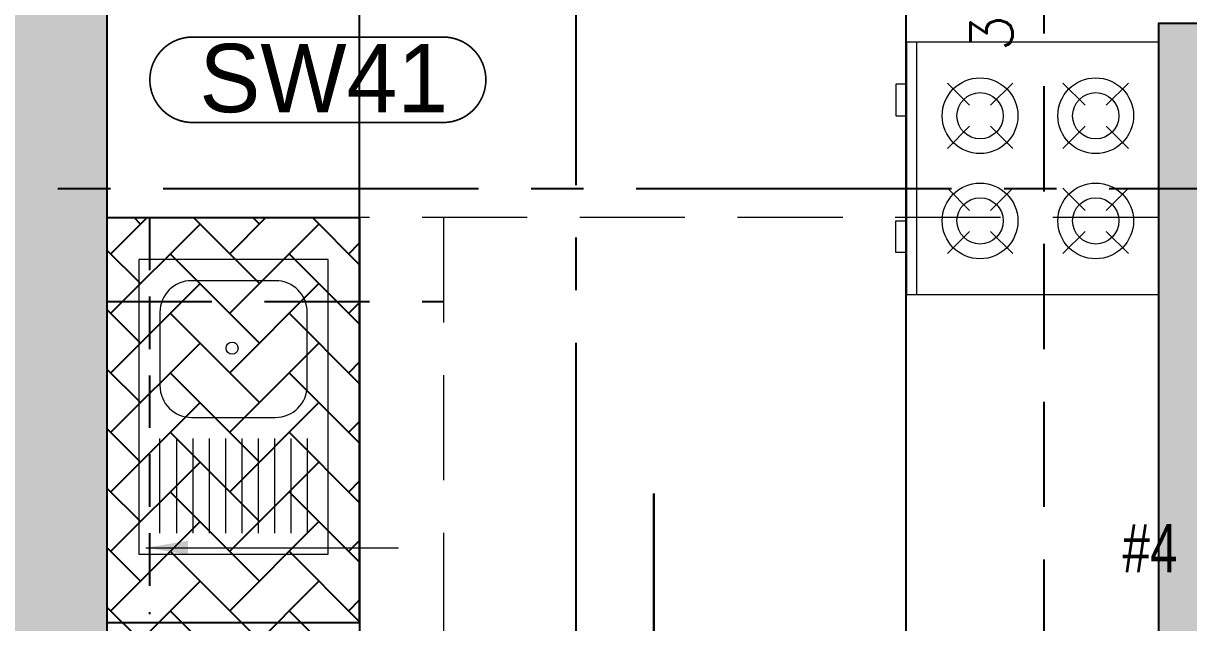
# Model space of a CAD drawing. Header units: millimetres. Extents: x 1167879 to 1231451, y -5731814 to -5645217.
# Drawn here: x 1215663 to 1218434, y -5718599 to -5717174 of the extents above; entities that cross this region are included whole.
import ezdxf

# ---------------------------------------------------------------- set-up
doc = ezdxf.new("R2010")
doc.units = ezdxf.units.MM
doc.header["$LTSCALE"] = 1000
doc.header["$MEASUREMENT"] = 0
for name, pattern in [('3BHK-A$0$( Hidden )', [0.375, 0.25, -0.125]), ('AUDIT_D_120904163729-0', [0]), ('T8(T9 IS SIMILAR) - DIMENSION & TEXTING$0$HIDDEN', [0.375, 0.25, -0.125]), ('T8(T9 IS SIMILAR)$0$$0$HIDDEN', [0.375, 0.25, -0.125]), ('T8(T9 IS SIMILAR)$0$HIDDEN', [0.375, 0.25, -0.125]), ('T8_PROFILE SECTIONS$0$HIDDEN', [0.375, 0.25, -0.125]), ('T8_PROFILE SECTIONS$0$PHANTOM2', [1.25, 0.625, -0.125, 0.125, -0.125, 0.125, -0.125]), ('T8_REFUGE COLUMNS$0$CENTER2', [1.125, 0.75, -0.125, 0.125, -0.125])]:
    doc.linetypes.add(name, pattern=pattern)
doc.layers.get('0').update_dxf_attribs({"linetype": 'AUDIT_D_120904163729-0'})
for name, color, linetype in [('3BHK-A$0$$0$a-KIT FIX', 251, 'Continuous'), ('3BHK-A$0$$0$A-SERVICES CUTOUT', 8, 'Continuous'), ('3BHK-A$0$$1$LEDGE WALL', 5, 'Continuous'), ('3BHK-A$0$A-DECK SUNK 125', 8, 'Continuous'), ('T8(T9 IS SIMILAR) - DIMENSION & TEXTING$0$A-DIMENSIONS', 2, 'T8(T9 IS SIMILAR) - DIMENSION & TEXTING$0$HIDDEN'), ('T8(T9 IS SIMILAR)$0$$6$a-beam 2', 50, 'Continuous'), ('T8(T9 IS SIMILAR)$0$S-BEAM', 20, 'T8(T9 IS SIMILAR)$0$$0$HIDDEN'), ('T8_PROFILE SECTIONS$0$A-PROFILE SECTIONS', 81, 'T8_PROFILE SECTIONS$0$PHANTOM2'), ('T8_REFUGE COLUMNS$0$A-CENTERLINE', 193, 'T8_REFUGE COLUMNS$0$CENTER2'), ('T8_REFUGE COLUMNS$0$A-RCC COLS', 3, 'Continuous'), ('T8_TYPICAL COLUMNS$0$A-RCC COLS', 3, 'Continuous')]:
    doc.layers.add(name, color=color, linetype=linetype)
for name, color, linetype, lineweight in [('3BHK-A$0$$1$a-TOI-fixtures', 251, 'Continuous', 0), ('T8(T9 IS SIMILAR) - DIMENSION & TEXTING$0$R0-18-10-2014-T1-1st Podium Floor Plan$0$Text', 2, 'Continuous', 0), ('T8(T9 IS SIMILAR)$0$D&W', 8, 'Continuous', 25), ('T8(T9 IS SIMILAR)$0$SCPL BEAM', 191, 'T8(T9 IS SIMILAR)$0$$0$HIDDEN', 13), ('T8_REFUGE COLUMNS$0$A-COLUMN NO size reduce', 81, 'Continuous', 25)]:
    doc.layers.add(name, color=color, linetype=linetype, lineweight=lineweight)
doc.layers.add('T8_REFUGE COLUMNS$0$COL-HATCH', color=7, linetype='Continuous', lineweight=25, true_color=0xa3a3a3)
doc.styles.add('T8(T9 IS SIMILAR) - DIMENSION & TEXTING$0$ARIAL ARROW', font='swisscl.ttf')
doc.styles.add('T8(T9 IS SIMILAR) - DIMENSION & TEXTING$0$Romans 1', font='romans.shx', dxfattribs={"height": 100})
doc.styles.add('T8(T9 IS SIMILAR) - DIMENSION & TEXTING$0$Tahoma', font='tahoma.ttf')
doc.styles.add('T8_REFUGE COLUMNS$0$STANDARD', font='GOTHIC.TTF')
doc.dimstyles.new('T8(T9 IS SIMILAR) - DIMENSION & TEXTING$0$ALPINE S', dxfattribs={"dimscale": 0, "dimtxt": 100, "dimasz": 75, "dimexe": 0, "dimexo": 0, "dimgap": 75, "dimtad": 1, "dimdec": 0, "dimzin": 0, "dimdsep": 46, "dimtxsty": 'T8(T9 IS SIMILAR) - DIMENSION & TEXTING$0$Romans 1', "dimblk": 'T8(T9 IS SIMILAR) - DIMENSION & TEXTING$0$_ArchTick', "dimcen": 0.09, "dimclrd": 256, "dimclre": 256, "dimclrt": 7, "dimadec": 0, "dimazin": 0, "dimtfac": 1, "dimtdec": 0, "dimtofl": 0, "dimtmove": 1, "dimatfit": 0, "dimldrblk": 'T8(T9 IS SIMILAR) - DIMENSION & TEXTING$0$_Open90', "dimfxl": 1, "dimtolj": 1, "dimtzin": 0, "dimarcsym": 0})
doc.dimstyles.new('T8(T9 IS SIMILAR) - DIMENSION & TEXTING$0$SAMATA STD', dxfattribs={"dimtxt": 100, "dimasz": 50, "dimexe": 50, "dimexo": 50, "dimgap": 10, "dimtad": 0, "dimdec": 0, "dimrnd": 5, "dimzin": 0, "dimdsep": 46, "dimtxsty": 'T8(T9 IS SIMILAR) - DIMENSION & TEXTING$0$Tahoma', "dimblk": 'T8(T9 IS SIMILAR) - DIMENSION & TEXTING$0$_Origin2', "dimcen": -50, "dimdle": 50, "dimclrd": 7, "dimclre": 7, "dimclrt": 7, "dimadec": 0, "dimazin": 0, "dimtfac": 1, "dimtdec": 0, "dimtmove": 1, "dimatfit": 3, "dimfxl": 150, "dimtfill": 1, "dimtolj": 1, "dimtzin": 0, "dimlwd": -1, "dimlwe": -1, "dimarcsym": 0})

# ---------------------------------------------------------------- blocks, each defined once
blk = doc.blocks.new('T8(T9 IS SIMILAR) - DIMENSION & TEXTING$0$_ArchTick')
at = {"color": 0, "linetype": 'ByBlock', "const_width": 0.15}
blk.add_lwpolyline([(-0.5, -0.5), (0.5, 0.5)], dxfattribs=at)
blk = doc.blocks.new('*D333')
at = {"layer": 'T8(T9 IS SIMILAR) - DIMENSION & TEXTING$0$A-DIMENSIONS', "linetype": 'T8(T9 IS SIMILAR) - DIMENSION & TEXTING$0$HIDDEN', "lineweight": -2, "transparency": 16777216}
for p, q in [((1217925.424056854, -5715473.890364932), (1218090.101765645, -5715473.890364932)), ((1217924.53350024, -5719448.555596146), (1218090.101765645, -5719448.555596146))]:
    blk.add_line(p, q, dxfattribs=at)
at = {"layer": 'T8(T9 IS SIMILAR) - DIMENSION & TEXTING$0$A-DIMENSIONS', "lineweight": -2, "transparency": 16777216}
blk.add_line((1218090.101765645, -5719448.555596146), (1218090.101765645, -5715473.890364932), dxfattribs=at)
at = {"layer": 'T8(T9 IS SIMILAR) - DIMENSION & TEXTING$0$A-DIMENSIONS', "linetype": 'ByBlock', "lineweight": -2, "transparency": 16777216, "xscale": 75, "yscale": 75, "zscale": 75}
for p, rotation in [((1218090.101765645, -5715473.890364932), 90), ((1218090.101765645, -5719448.555596146), 270)]:
    blk.add_blockref('T8(T9 IS SIMILAR) - DIMENSION & TEXTING$0$_ArchTick', p, dxfattribs=dict(at, rotation=rotation))
at = {"layer": 'T8(T9 IS SIMILAR) - DIMENSION & TEXTING$0$A-DIMENSIONS', "color": 7, "linetype": 'ByBlock', "transparency": 16777216, "insert": (1217965.101765645, -5717069.095588797), "char_height": 100, "attachment_point": 5, "rotation": 90, "style": 'T8(T9 IS SIMILAR) - DIMENSION & TEXTING$0$Romans 1'}
blk.add_mtext('\\A1;3975', dxfattribs=at)
blk = doc.blocks.new('T8(T9 IS SIMILAR) - DIMENSION & TEXTING$0$_Open90')
at = {"color": 0, "linetype": 'ByBlock', "lineweight": -2}
for p, q in [((-0.5, 0.5), (0, 0)), ((0, 0), (-1, 0)), ((0, 0), (-0.5, -0.5))]:
    blk.add_line(p, q, dxfattribs=at)
blk = doc.blocks.new('T8(T9 IS SIMILAR) - DIMENSION & TEXTING$0$_Origin2')
at = {"color": 0, "linetype": 'ByBlock', "lineweight": -2}
blk.add_line((-0.5, 0), (-1, 0), dxfattribs=at)
for radius in [0.5, 0.25]:
    blk.add_circle((0, 0), radius, dxfattribs=at)
blk = doc.blocks.new('T8_REFUGE COLUMNS')
at = {"layer": 'T8_REFUGE COLUMNS$0$COL-HATCH', "linetype": 'ByBlock'}
h = blk.add_hatch(color=256, dxfattribs=at)
h.dxf.hatch_style = 1
h.paths.add_polyline_path([(1215612.069074492, -5719609.863253396), (1215862.069073092, -5719609.863253396), (1215862.069073092, -5715374.863253402), (1215612.069074492, -5715374.863253402)])
h = blk.add_hatch(color=256, dxfattribs=at)
h.dxf.hatch_style = 1
h.paths.add_polyline_path([(1218362.069076101, -5719609.863253396), (1218662.069074492, -5719609.863253396), (1218662.069074492, -5717174.863253396), (1218362.069076101, -5717174.863253396)])
at = {"layer": 'T8_REFUGE COLUMNS$0$A-CENTERLINE'}
for p, q in [((1216977.069084531, -5728808.541404216), (1216977.069084531, -5698299.636913834)), ((1223494.906542165, -5717567.363253396), (1182495.891172268, -5717567.363253396))]:
    blk.add_line(p, q, dxfattribs=at)
at = {"layer": 'T8_REFUGE COLUMNS$0$A-COLUMN NO size reduce', "linetype": 'ByBlock', "const_width": 3.9}
blk.add_lwpolyline([(1216065.07613697, -5717409.920314576, -1), (1216065.076136971, -5717206.745603495), (1216660.96838714, -5717206.745603496, -1), (1216660.968387139, -5717409.920314577)], format="xyb", close=True, dxfattribs=at)
at = {"layer": 'T8_REFUGE COLUMNS$0$A-RCC COLS', "linetype": 'ByBlock'}
for points in [[(1215612.069074492, -5719609.863253396), (1215862.069073092, -5719609.863253396), (1215862.069073092, -5715374.863253402), (1215612.069074492, -5715374.863253402)], [(1218362.069076101, -5719609.863253396), (1218662.069074492, -5719609.863253396), (1218662.069074492, -5717174.863253396), (1218362.069076101, -5717174.863253396)]]:
    blk.add_lwpolyline(points, close=True, dxfattribs=at)
at = {"layer": 'T8_REFUGE COLUMNS$0$A-COLUMN NO size reduce', "linetype": 'ByBlock', "insert": (1216081.32613697, -5717222.995603497), "char_height": 162.5, "attachment_point": 1, "style": 'T8_REFUGE COLUMNS$0$STANDARD'}
blk.add_mtext_dynamic_manual_height_columns('SW41', width=444.6849770843983, gutter_width=500, heights=[0], dxfattribs=at)
blk = doc.blocks.new('T8_TYPICAL COLUMNS')
at = {"layer": 'T8_TYPICAL COLUMNS$0$A-RCC COLS', "linetype": 'ByBlock'}
blk.add_blockref('T8_REFUGE COLUMNS', (0, 0), dxfattribs=at)
blk = doc.blocks.new('3BHK-A$0$$0$RANGE-flat-1')
at = {"layer": '3BHK-A$0$$1$a-TOI-fixtures'}
for p, q in [((-575, -600), (-575, 0)), ((-600, -100), (-625, -100)), ((-625, -100), (-625, -175)), ((-450, -150), (-502.7817459305516, -97.21825406979768)), ((-400, -150), (-347.2182540694484, -97.21825406979768)), ((-175, -150), (-227.7817459305516, -97.21825406979768)), ((-125, -150), (-72.21825406944843, -97.21825406979768)), ((-625, -175), (-600, -175)), ((-450, -200), (-502.7817459305516, -252.7817459302023)), ((-400, -200), (-347.2182540694484, -252.7817459302023)), ((-175, -200), (-227.7817459305516, -252.7817459302023)), ((-125, -200), (-72.21825406944843, -252.7817459302023)), ((-450, -400), (-502.7817459305516, -347.2182540697977)), ((-400, -400), (-347.2182540694484, -347.2182540697977)), ((-175, -400), (-227.7817459305516, -347.2182540697977)), ((-125, -400), (-72.21825406944843, -347.2182540697977)), ((-625, -425), (-600, -425)), ((-625, -500), (-625, -425)), ((-450, -450), (-502.7817459305516, -502.7817459302021)), ((-400, -450), (-347.2182540694484, -502.7817459302021)), ((-175, -450), (-227.7817459305516, -502.7817459302021)), ((-125, -450), (-72.21825406944843, -502.7817459302021)), ((-600, -500), (-625, -500))]:
    blk.add_line(p, q, dxfattribs=at)
blk.add_lwpolyline([(-600, -600), (0, -600), (0, 0), (-600, 0)], close=True, dxfattribs=at)
for centre, radius in [((-425, -175), 90), ((-150, -175), 90), ((-425, -175), 55), ((-150, -175), 55), ((-425, -425), 90), ((-150, -425), 90), ((-425, -425), 55), ((-150, -425), 55)]:
    blk.add_circle(centre, radius, dxfattribs=at)
blk = doc.blocks.new('3BHK-A$0$$0$SINK1-flat-1')
at = {"layer": '3BHK-A$0$$1$a-TOI-fixtures'}
for p, q in [((-275.0000000043073, -50.00000000279396), (-49.99999999860301, -50.00000000279396)), ((-275.0000000043073, -88.88880000263453), (-49.99999999860301, -88.88880000263453)), ((-275.0000000043073, -127.7776000024751), (-49.99999999860301, -127.7776000024751)), ((-275.0000000044238, -166.6664000032469), (-49.99999999860301, -166.6664000032469)), ((-275.0000000044238, -205.5552000030875), (-49.99999999860301, -205.5552000030875)), ((-275.0000000044238, -244.4440000029281), (-49.99999999860301, -244.4440000029281)), ((-275.0000000044238, -283.3328000027687), (-49.99999999860301, -283.3328000027687)), ((-275.0000000044238, -322.2216000026092), (-49.99999999860301, -322.2216000026092)), ((-275.0000000044238, -361.1104000024497), (-49.99999999860301, -361.1104000024497)), ((-49.99999999860301, -400.0000000083819), (-275.0000000044238, -400.0000000083819))]:
    blk.add_line(p, q, dxfattribs=at)
blk.add_lwpolyline([(-700.0000000029103, 0), (-700.0000000029103, -449.9999999972056), (0, -449.9999999972056), (0, 0)], close=True, dxfattribs=at)
blk.add_lwpolyline([(-400, -50.00000000279396), (-575, -50.00000000279396, 0.4142135623730951), (-650.0000000043073, -125), (-650.0000000043073, -324.9999999972061, 0.4142135623730951), (-575, -400.0000000083819), (-400, -400.0000000083819, 0.4142135623730951), (-325.0000000029104, -324.9999999972061), (-325.0000000029104, -125, 0.4142135623730875)], format="xyb", close=True, dxfattribs=at)
at = {"layer": '3BHK-A$0$$1$a-TOI-fixtures', "linetype": 'Continuous'}
blk.add_circle((-489.47419499245, -228.5798256844282), 14.39275219105184, dxfattribs=at)
blk = doc.blocks.new('3BHK-A')
at = {"layer": '3BHK-A$0$A-DECK SUNK 125'}
h = blk.add_hatch(dxfattribs=at)
h.set_pattern_fill('AR-HBONE', color=256, scale=25)
h.set_pattern_definition([(45.00000000000001, (-0.652265147306025, 1286.837772074156), (1.110223024625157e-14, 141.4213562373095), [299.9999999999999, -99.99999999999997]), (135, (70.0584129774943, 1357.548450198956), (1.110223024625157e-14, 141.4213562373095), [299.9999999999991, -99.99999999999979])])
h.paths.add_polyline_path([(1196082.229792931, -5717635.85736404), (1196082.231456185, -5719448.62002397), (1196682.195856193, -5719448.715383983), (1196682.194192939, -5717635.857364039)])
at = {"layer": '3BHK-A$0$$0$a-KIT FIX', "color": 1}
for p, q in [((1194782.267745906, -5719448.61878782, -0.02432551863291288), (1194782.267745906, -5715473.977254163, -0.02432551863291288)), ((1196082.257663121, -5718598.723622181, -0.02432551863291288), (1196082.23121392, -5716442.943943954, -0.02432551863291288))]:
    blk.add_line(p, q, dxfattribs=at)
at = {"layer": '3BHK-A$0$$0$A-SERVICES CUTOUT', "ltscale": 5, "elevation": -0.02432551863291288}
for points in [[(1196082.229792931, -5717635.85736404), (1196082.231456185, -5719448.62002397), (1196682.195856193, -5719448.715383983), (1196682.194192939, -5717635.857364039)], [(1196082.230624582, -5717635.857364039), (1196082.230624582, -5718598.715383983), (1196682.230624371, -5718598.715383983), (1196682.230624371, -5717635.857364039)]]:
    blk.add_lwpolyline(points, close=True, dxfattribs=at)
at = {"layer": '3BHK-A$0$$1$LEDGE WALL', "linetype": '3BHK-A$0$( Hidden )', "ltscale": 0.5, "elevation": -0.02432551863291288}
blk.add_lwpolyline([(1196682.230624371, -5717635.857364039), (1196582.230624371, -5717635.857364039), (1196582.080798811, -5718578.49568754)], dxfattribs=at)
at = {"layer": '3BHK-A$0$$0$a-KIT FIX', "extrusion": (0, 0, -1), "zscale": -0.9999999999999998}
blk.add_blockref('3BHK-A$0$$0$RANGE-flat-1', (-1194181.856865902, -5717218.829200905, 0.02432551863291288), dxfattribs=at)
at = {"layer": '3BHK-A$0$A-DECK SUNK 125', "extrusion": (0, 0, -1), "zscale": -1, "rotation": 270}
blk.add_blockref('3BHK-A$0$$0$SINK1-flat-1', (-1196156.953061313, -5718435.857364042, 0.02432551863291288), dxfattribs=at)
blk = doc.blocks.new('T8_PROFILE SECTIONS$0$MH')
at = {"layer": 'T8_PROFILE SECTIONS$0$A-PROFILE SECTIONS', "linetype": 'T8_PROFILE SECTIONS$0$HIDDEN', "ltscale": 2, "const_width": 5}
blk.add_lwpolyline([(1140339.124311035, -5697424.81374602), (1140339.124311035, -5700565.721602574)], dxfattribs=at)
blk = doc.blocks.new('PROFILE SECTION LINE T9')
at = {"layer": 'T8_PROFILE SECTIONS$0$A-PROFILE SECTIONS', "linetype": 'ByBlock', "xscale": -1, "rotation": 180}
blk.add_blockref('T8_PROFILE SECTIONS$0$MH', (-1108895.418720816, -5707241.54487832, 0.02432551863291288), dxfattribs=at)
blk = doc.blocks.new('T8(T9 IS SIMILAR) - DIMENSION & TEXTING')
at = {"layer": 'T8(T9 IS SIMILAR) - DIMENSION & TEXTING$0$R0-18-10-2014-T1-1st Podium Floor Plan$0$Text', "insert": (1218407.39020032, -5718479.174251219, 0.008513931521519469), "char_height": 114.75, "width": 1771.033559151092, "attachment_point": 9, "style": 'T8(T9 IS SIMILAR) - DIMENSION & TEXTING$0$ARIAL ARROW'}
blk.add_mtext('#4', dxfattribs=at)
at = {"layer": 'T8(T9 IS SIMILAR) - DIMENSION & TEXTING$0$A-DIMENSIONS', "linetype": 'ByBlock'}
dim = blk.add_linear_dim(base=(1218090.101765645, -5715473.890364932), p1=(1217924.53350024, -5719448.555596146), p2=(1217925.424056854, -5715473.890364932), angle=270, dimstyle='T8(T9 IS SIMILAR) - DIMENSION & TEXTING$0$ALPINE S', override={"dimscale": 1, "dimfxl": 5, "dimarcsym": 1}, dxfattribs=at)
dim.commit()
dim.dimension.update_dxf_attribs({"geometry": '*D333', "text_midpoint": (1218090.101765645, -5717069.095588797), "dimtype": 128})
at = {"layer": 'T8(T9 IS SIMILAR) - DIMENSION & TEXTING$0$R0-18-10-2014-T1-1st Podium Floor Plan$0$Text'}
blk.add_leader([(1215954, -5718420.499999989, -0.02432551863291288), (1216464.072453923, -5718420.665225117, -0.02432551863291288), (1216555.072453923, -5718420.638020333, -0.02432551863291288)], dimstyle='T8(T9 IS SIMILAR) - DIMENSION & TEXTING$0$SAMATA STD', override={"dimscale": 1, "dimasz": 100, "dimclrd": 2, "dimfxlon": 1, "dimarcsym": 1}, dxfattribs=at)
blk = doc.blocks.new('T8(T9 IS SIMILAR)')
at = {"layer": 'T8(T9 IS SIMILAR)$0$D&W', "linetype": 'ByBlock'}
blk.add_blockref('T8_TYPICAL COLUMNS', (1.862645149230957e-09, 0), dxfattribs=at)
at = {"layer": 'T8(T9 IS SIMILAR)$0$D&W', "linetype": 'ByBlock', "xscale": -1}
blk.add_blockref('3BHK-A', (2412544.595220001, 0, 0.5138890929442232), dxfattribs=at)
at = {"layer": 'T8(T9 IS SIMILAR)$0$$6$a-beam 2', "linetype": 'ByBlock'}
blk.add_blockref('T8(T9 IS SIMILAR) - DIMENSION & TEXTING', (1.862645149230957e-09, 0), dxfattribs=at)
at = {"layer": 'T8(T9 IS SIMILAR)$0$S-BEAM', "linetype": 'T8(T9 IS SIMILAR)$0$HIDDEN'}
blk.add_line((1215861.08246152, -5717835.15733997, 2.823087272344676), (1216661.506673439, -5717835.162616292, 2.451257749211209), dxfattribs=at)
at = {"layer": 'T8(T9 IS SIMILAR)$0$SCPL BEAM', "linetype": 'T8(T9 IS SIMILAR)$0$HIDDEN'}
for p, q in [((1215861.08308564, -5717635.15733997, 2.823087272344676), (1218361.049019261, -5717635.165141622, 2.822876300492268)), ((1216461.506889357, -5717635.159837851, 2.823019724667526), (1216462.004627927, -5719608.469874689)), ((1216661.506889357, -5717635.159837851, 2.823019724667526), (1216661.504975303, -5719408.314361969, -0.4728916314317126))]:
    blk.add_line(p, q, dxfattribs=at)

msp = doc.modelspace()

# ---------------------------------------------------------------- block references
at = {"linetype": 'ByBlock'}
msp.add_blockref('T8(T9 IS SIMILAR) - DIMENSION & TEXTING', (0, 0), dxfattribs=at)

# ---------------------------------------------------------------- next in the draw order: block references
msp.add_blockref('T8(T9 IS SIMILAR)', (0, 0), dxfattribs=at)

# ---------------------------------------------------------------- next in the draw order: block references
at = {"layer": 'T8_PROFILE SECTIONS$0$A-PROFILE SECTIONS', "linetype": 'ByBlock'}
msp.add_blockref('PROFILE SECTION LINE T9', (1185718.170276827, -5711615.764854527, -0.02432551863291288), dxfattribs=at)

doc.saveas('drawing.dxf')
